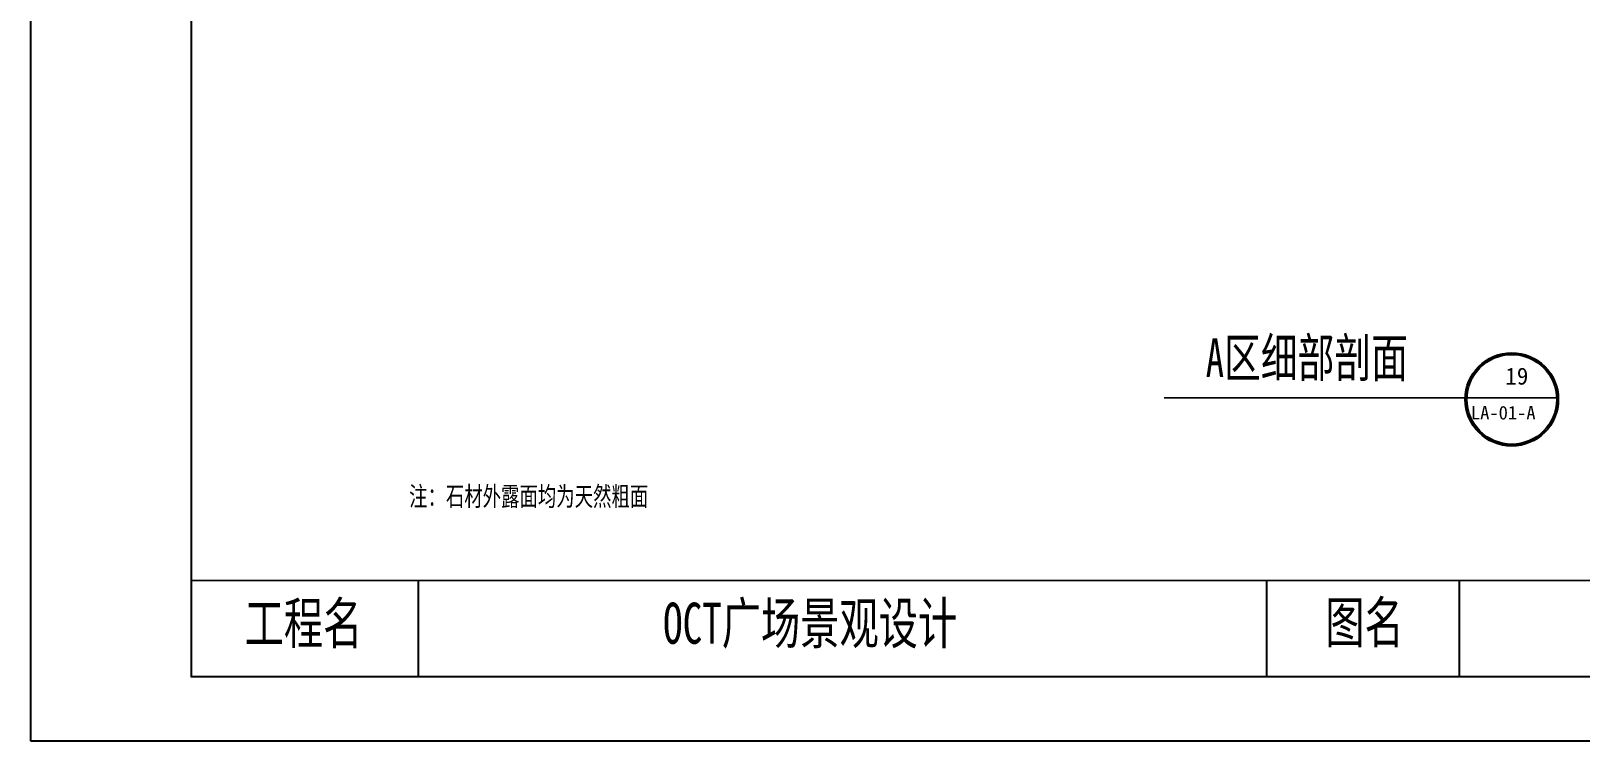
# Model space of a CAD drawing. Extents: x -5157 to -787, y -1161 to 1757.
# Drawn here: x -5157 to -2744, y -1161 to -56 of the extents above; entities that cross this region are included whole.
import ezdxf

# ---------------------------------------------------------------- set-up
doc = ezdxf.new("R2010")
doc.units = 0
doc.header["$MEASUREMENT"] = 0
for name, color, linetype in [('STAIR', 140, 'CONTINUOUS'), ('TEXT', 41, 'CONTINUOUS'), ('TK', 1, 'CONTINUOUS')]:
    doc.layers.add(name, color=color, linetype=linetype)
doc.styles.get("Standard").update_dxf_attribs({"font": 'SIMSUN.TTF'})
doc.styles.add('STYLE1', font='SIMSUN.TTF', dxfattribs={"width": 0.7})

msp = doc.modelspace()

# ---------------------------------------------------------------- hatches: boundary and pattern name
at = {"layer": 'STAIR'}
h = msp.add_hatch(dxfattribs=at)
h.set_pattern_fill('AR-CONC', color=256, scale=30, style=0)
h.set_pattern_definition([(50, (-4696.67, 390.12), (215.178, -18.826), [22.5, -247.5]), (355, (-4696.67, 390.12), (-41.625, 225.658), [18, -198]), (100.4514, (-4678.74, 388.55), (173.553, 206.832), [19.122, -210.343]), (46.184, (-4696.67, 450.12), (320.172, -49.656), [33.75, -371.25]), (96.636, (-4670, 445.98), (280.4, 292.235), [28.683, -315.514]), (351.184, (-4696.67, 450.12), (280.399, 292.236), [27, -297]), (21, (-4666.67, 435.12), (179.072, -120.786), [22.5, -247.5]), (326, (-4666.67, 435.12), (72.995, 217.545), [18, -198]), (71.4514, (-4651.75, 425.05), (252.067, 96.759), [19.122, -210.343]), (37.5, (-4696.67, 390.12), (3.648, 99.8682), [0, -195.6, 0, -201, 0, -198.75]), (7.5, (-4696.67, 390.12), (78.921, 118.3235), [0, -114.6, 0, -191.1, 0, -75.75]), (327.5, (-4763.57, 390.12), (160.1467, -6.7665), [0, -75, 0, -234, 0, -310.5]), (317.5, (-4793.57, 390.12), (174.956, 30.0315), [0, -97.5, 0, -155.4, 0, -220.5])])
edge = h.paths.add_edge_path()
edge.add_line((-4878.7, 662.3), (-4678.7, 662.3))
edge.add_line((-4878.7, 752.3), (-4878.7, 662.3))
edge.add_line((-4878.7, 752.3), (-4398.7, 752.3))
edge.add_line((-4678.7, 662.3), (-3589, 71.1))
edge.add_line((-4396.1, 782.3), (-4396.1, 632.3))
edge.add_line((-4396.1, 632.3), (-4146.1, 632.3))
edge.add_line((-4146.1, 632.3), (-4146.1, 482.3))
edge.add_line((-4146.1, 482.3), (-3846.1, 482.3))
edge.add_line((-3846.1, 482.3), (-3846.1, 332.3))
edge.add_line((-3846.1, 332.3), (-3546.1, 332.3))
edge.add_line((-3546.1, 332.3), (-3546.1, 152.3))
edge.add_line((-3589, 71.1), (-2247.4, 71.1))
edge.add_line((-3546.1, 152.3), (-2166.1, 152.3))
edge.add_line((-2247.4, 71.1), (-2247.4, -69.8))
edge.add_line((-2166.1, 152.3), (-2166.1, 32.3))
edge.add_line((-2166.1, 32.3), (-1716.1, 32.3))
edge.add_line((-2247.4, -69.8), (-2102.8, -69.8))
edge.add_line((-2102.8, -69.8), (-1457.2, -364.4))
edge.add_line((-1716.1, 32.3), (-1716.1, -117.7))
edge.add_line((-1716.1, -117.7), (-1416.1, -117.7))
edge.add_line((-1416.1, -117.7), (-1416.1, -287.7))
edge.add_line((-1416.1, -287.7), (-813.4, -287.7))
edge.add_line((-1457.2, -364.4), (-809.3, -364.4))
edge.add_line((-809.3, -364.4), (-813.4, -287.7))
at = {"layer": 'TEXT', "linetype": 'CONTINUOUS'}
h = msp.add_hatch(color=256, dxfattribs=at)
edge = h.paths.add_edge_path()
edge.add_arc((-2850.7, -629.1), 72.5, 0, 360)
edge = h.paths.add_edge_path(flags=16)
edge.add_arc((-2850.7, -629.1), 70, 0, 360)

# ---------------------------------------------------------------- linework, layer by layer
at = {"layer": 'TEXT', "linetype": 'CONTINUOUS', "const_width": 2.5}
msp.add_lwpolyline([(-3392.6, -626.8), (-2780.7, -626.8)], dxfattribs=at)
at = {"layer": 'TEXT', "linetype": 'CONTINUOUS'}
for radius in [72.5, 70]:
    msp.add_circle((-2850.7, -629.1), radius, dxfattribs=at)
at = {"layer": 'TK', "linetype": 'CONTINUOUS'}
for p, q in [((-5157.1, -1160.9), (-5157.1, 1756.9)), ((-4907.1, -1060.9), (-4907.1, 1689.1)), ((-4554.1, -910.9), (-4554.1, -1060.9)), ((-3232.1, -1060.9), (-3232.1, -910.9)), ((-2932.1, -1060.9), (-2932.1, -910.9)), ((-1057.1, -1060.9), (-4907.1, -1060.9)), ((-957.1, -1160.9), (-5157.1, -1160.9))]:
    msp.add_line(p, q, dxfattribs=at)
at = {"layer": 'TK', "linetype": 'CONTINUOUS', "const_width": 2.5}
for points in [[(-4907.1, 1689.1), (-4907.1, -1060.9), (-1057.1, -1060.9), (-1057.1, 1689.1), (-4907.1, 1689.1)], [(-4907.1, -910.9), (-1057.1, -910.9)]]:
    msp.add_lwpolyline(points, dxfattribs=at)

# ---------------------------------------------------------------- texts
at = {"layer": 'TEXT', "linetype": 'CONTINUOUS', "style": 'STYLE1', "width": 0.7}
for s, height, p in [('A区细部剖面', 60, (-3327.4, -594.3)), ('注：石材外露面均为天然粗面', 30, (-4568.1, -794.9))]:
    msp.add_text(s, height=height, dxfattribs=at).set_placement(p)
at = {"layer": 'TEXT', "linetype": 'CONTINUOUS'}
for s, height, p in [('19', 26.44, (-2860.8, -606.1)), ('LA-01-A', 21.15, (-2914.3, -660.4))]:
    msp.add_text(s, height=height, dxfattribs=at).set_placement(p)
at = {"layer": 'TK', "linetype": 'CONTINUOUS', "style": 'STYLE1', "width": 0.7}
for s, p in [('工程名', (-4824.3, -1009.5)), ('OCT广场景观设计', (-4172.6, -1009.5)), ('图名', (-3141.2, -1008.3))]:
    msp.add_text(s, height=64, dxfattribs=at).set_placement(p)

doc.saveas('drawing.dxf')
